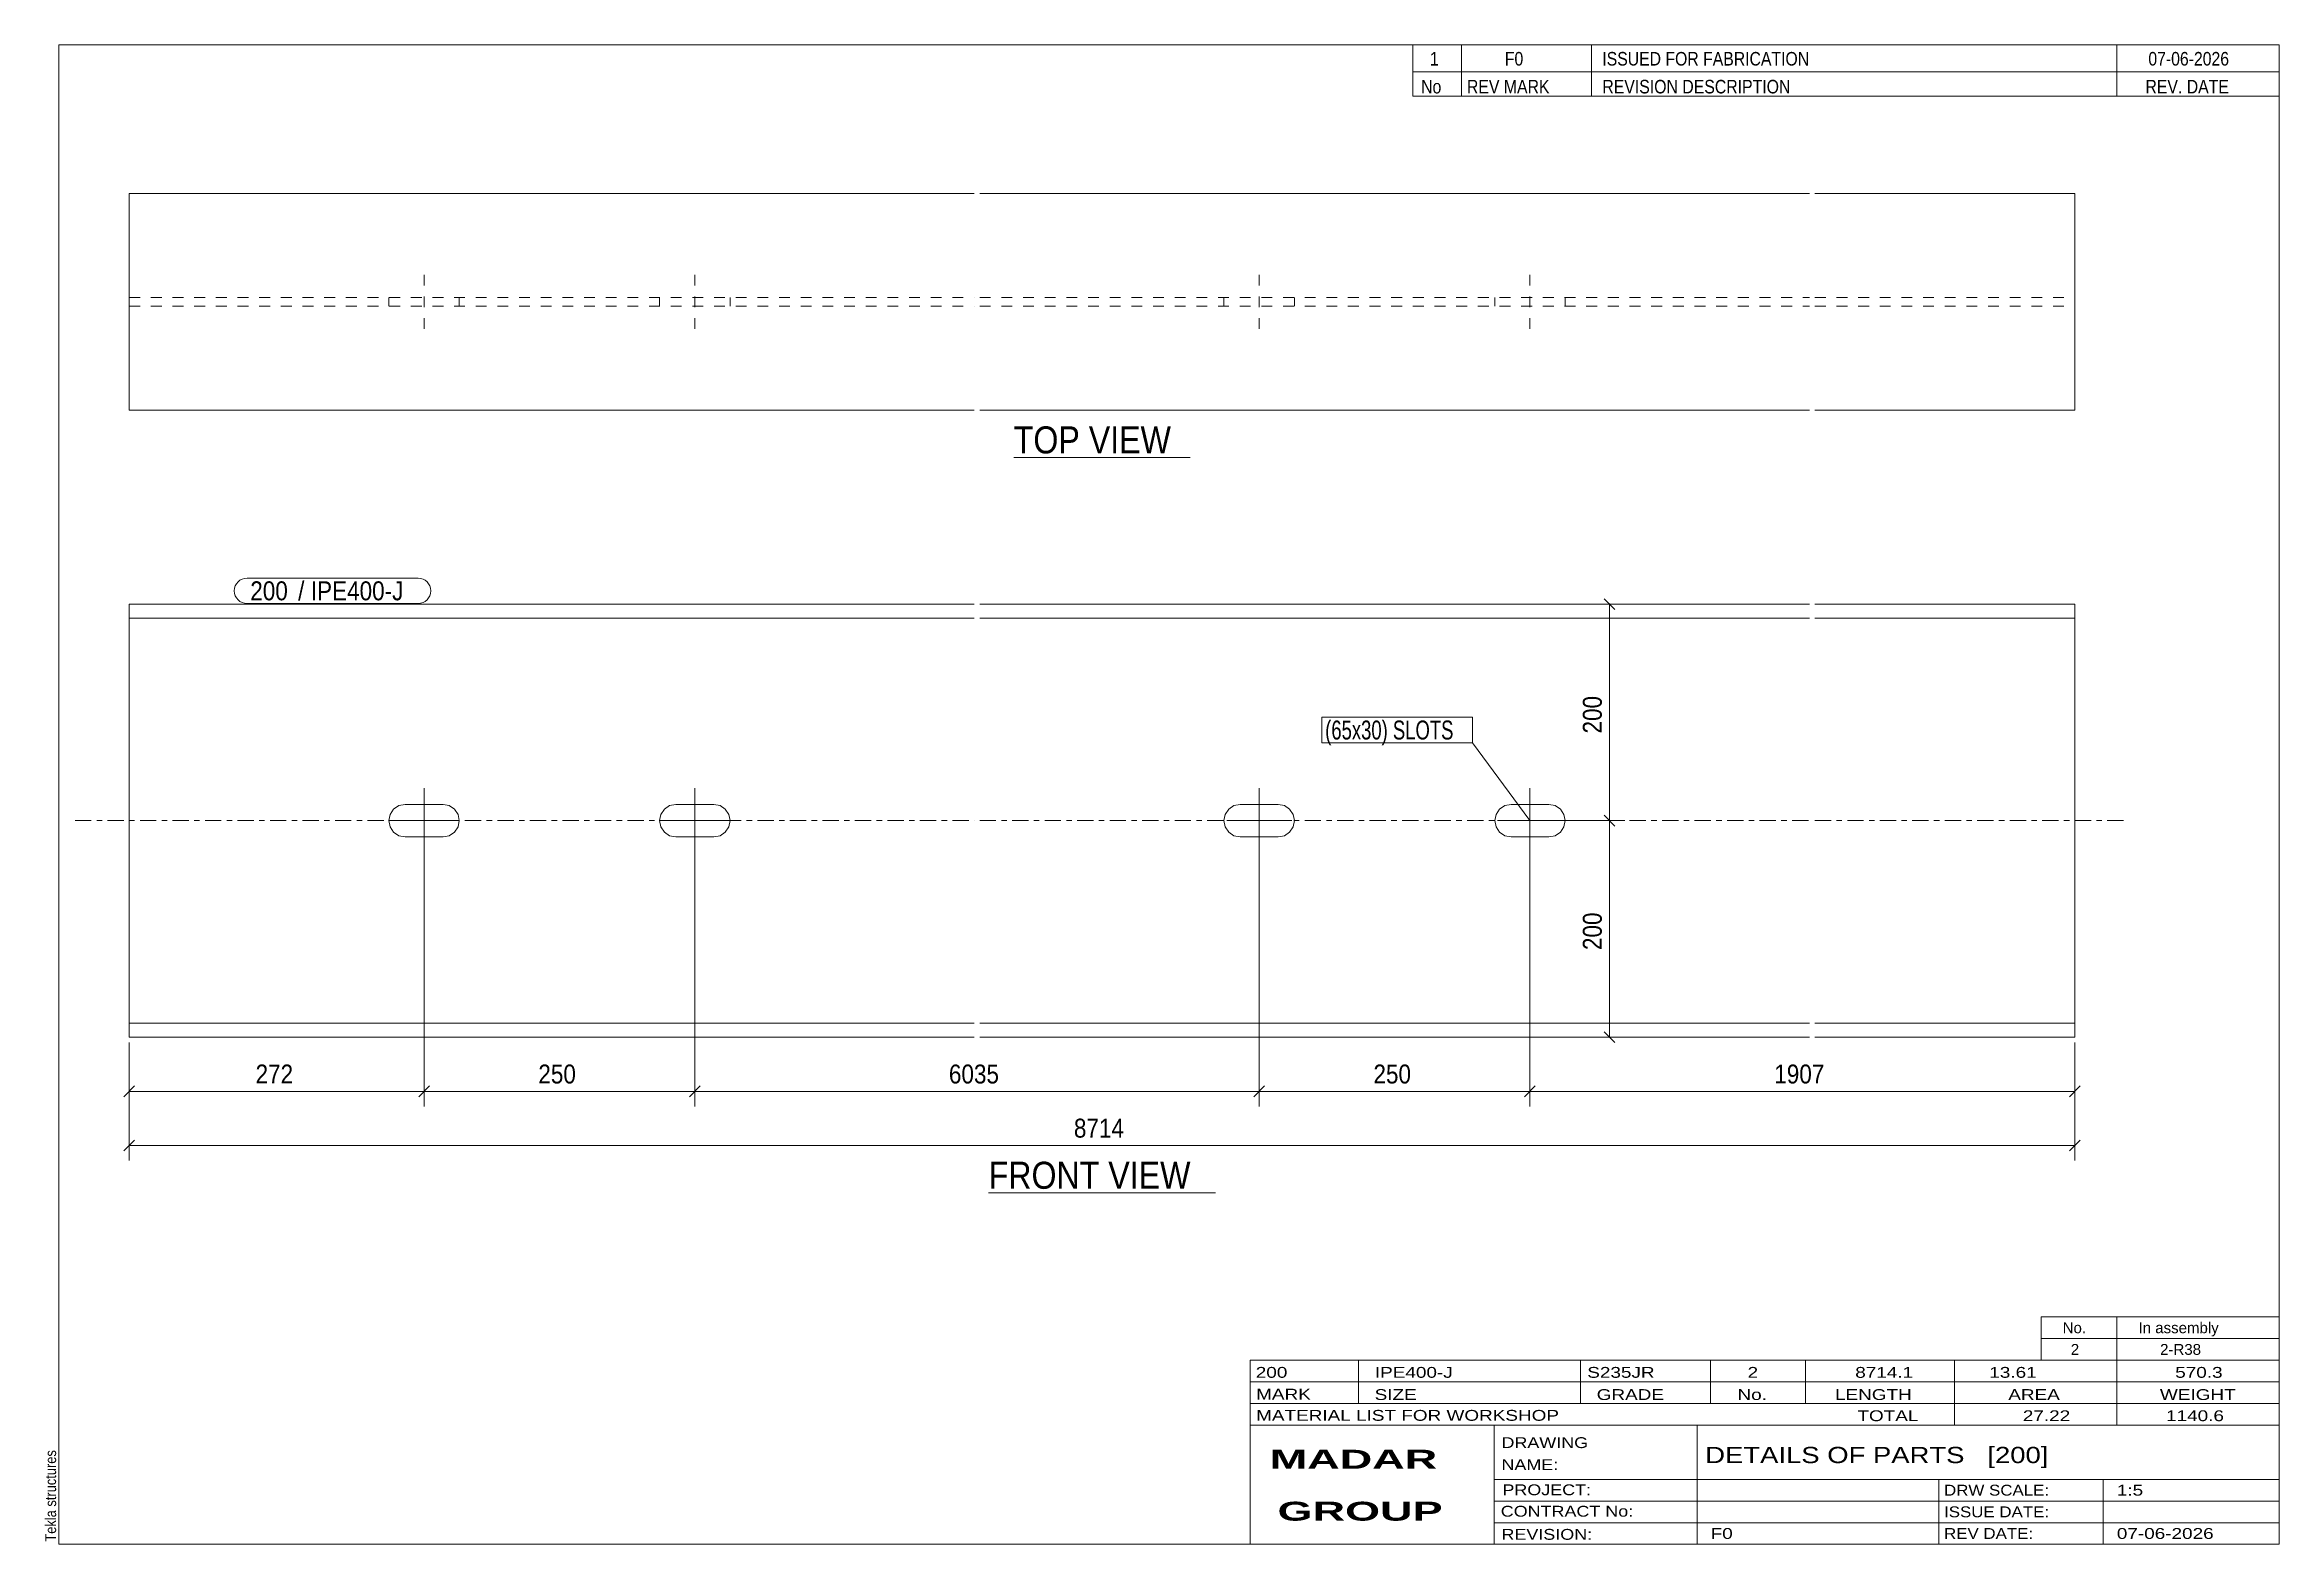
# Model space of a CAD drawing. Header units: millimetres. Extents: x 2 to 415, y 5 to 282.
import ezdxf

# ---------------------------------------------------------------- set-up
doc = ezdxf.new("R2010")
doc.units = ezdxf.units.MM
for name, pattern in [('XKITLINE00', [0]), ('XKITLINE02', [4, 2, -2]), ('XKITLINE03', [6, 3, -1, 1, -1])]:
    doc.linetypes.add(name, pattern=pattern)
for name, color, linetype, lineweight in [('Bolt', 3, 'Continuous', 0), ('BoltMark', 7, 'Continuous', 0), ('Dimensions', 7, 'Continuous', 0), ('DrawingSheet', 5, 'Continuous', 0), ('OtherObjectType', 7, 'Continuous', 0), ('Part', 2, 'Continuous', 0), ('PartMark', 7, 'Continuous', 0)]:
    doc.layers.add(name, color=color, linetype=linetype, lineweight=lineweight)
doc.styles.add('ARIAL', font='ARIAL.TTF')
doc.styles.add('ARIAL_BOLD', font='ARIALBD.TTF')
doc.styles.add('ARIAL_NARROW', font='ARIALN.TTF')

# ---------------------------------------------------------------- blocks, each defined once
blk = doc.blocks.new('*A1')
at = {"layer": 'Bolt', "color": 3, "linetype": 'XKITLINE00', "lineweight": 0}
for p, q in [((72.44, 144.67), (72.44, 132.67)), ((122.44, 144.67), (122.44, 132.67)), ((226.64, 144.67), (226.64, 132.67)), ((276.64, 144.67), (276.64, 132.67)), ((66.17, 139.81), (66.82, 140.79)), ((66.82, 140.79), (67.79, 141.44)), ((67.79, 141.44), (68.94, 141.67)), ((68.94, 141.67), (75.94, 141.67)), ((75.94, 141.67), (77.09, 141.44)), ((77.09, 141.44), (78.06, 140.79)), ((78.06, 140.79), (78.71, 139.81)), ((116.17, 139.81), (116.82, 140.79)), ((116.82, 140.79), (117.79, 141.44)), ((117.79, 141.44), (118.94, 141.67)), ((118.94, 141.67), (125.94, 141.67)), ((125.94, 141.67), (127.09, 141.44)), ((127.09, 141.44), (128.06, 140.79)), ((128.06, 140.79), (128.71, 139.81)), ((220.37, 139.81), (221.02, 140.79)), ((221.02, 140.79), (221.99, 141.44)), ((221.99, 141.44), (223.14, 141.67)), ((223.14, 141.67), (230.14, 141.67)), ((230.14, 141.67), (231.29, 141.44)), ((231.29, 141.44), (232.26, 140.79)), ((232.26, 140.79), (232.91, 139.81)), ((270.37, 139.81), (271.02, 140.79)), ((271.02, 140.79), (271.99, 141.44)), ((271.99, 141.44), (273.14, 141.67)), ((273.14, 141.67), (280.14, 141.67)), ((280.14, 141.67), (281.29, 141.44)), ((281.29, 141.44), (282.26, 140.79)), ((282.26, 140.79), (282.91, 139.81)), ((65.94, 138.67), (66.17, 139.81)), ((66.17, 137.52), (65.94, 138.67)), ((65.94, 138.67), (65.94, 138.67)), ((66.82, 136.54), (66.17, 137.52)), ((78.44, 138.67), (66.44, 138.67)), ((67.79, 135.89), (66.82, 136.54)), ((78.06, 136.54), (77.09, 135.89)), ((78.71, 137.52), (78.06, 136.54)), ((78.71, 139.81), (78.94, 138.67)), ((78.94, 138.67), (78.71, 137.52)), ((78.94, 138.67), (78.94, 138.67)), ((115.94, 138.67), (116.17, 139.81)), ((116.17, 137.52), (115.94, 138.67)), ((115.94, 138.67), (115.94, 138.67)), ((116.82, 136.54), (116.17, 137.52)), ((128.44, 138.67), (116.44, 138.67)), ((117.79, 135.89), (116.82, 136.54)), ((128.06, 136.54), (127.09, 135.89)), ((128.71, 137.52), (128.06, 136.54)), ((128.71, 139.81), (128.94, 138.67)), ((128.94, 138.67), (128.71, 137.52)), ((128.94, 138.67), (128.94, 138.67)), ((220.14, 138.67), (220.37, 139.81)), ((220.37, 137.52), (220.14, 138.67)), ((220.14, 138.67), (220.14, 138.67)), ((221.02, 136.54), (220.37, 137.52)), ((232.64, 138.67), (220.64, 138.67)), ((221.99, 135.89), (221.02, 136.54)), ((232.26, 136.54), (231.29, 135.89)), ((232.91, 137.52), (232.26, 136.54)), ((232.91, 139.81), (233.14, 138.67)), ((233.14, 138.67), (232.91, 137.52)), ((233.14, 138.67), (233.14, 138.67)), ((270.14, 138.67), (270.37, 139.81)), ((270.37, 137.52), (270.14, 138.67)), ((270.14, 138.67), (270.14, 138.67)), ((271.02, 136.54), (270.37, 137.52)), ((282.64, 138.67), (270.64, 138.67)), ((271.99, 135.89), (271.02, 136.54)), ((282.26, 136.54), (281.29, 135.89)), ((282.91, 137.52), (282.26, 136.54)), ((282.91, 139.81), (283.14, 138.67)), ((283.14, 138.67), (282.91, 137.52)), ((283.14, 138.67), (283.14, 138.67)), ((68.94, 135.67), (67.79, 135.89)), ((75.94, 135.67), (68.94, 135.67)), ((77.09, 135.89), (75.94, 135.67)), ((118.94, 135.67), (117.79, 135.89)), ((125.94, 135.67), (118.94, 135.67)), ((127.09, 135.89), (125.94, 135.67)), ((223.14, 135.67), (221.99, 135.89)), ((230.14, 135.67), (223.14, 135.67)), ((231.29, 135.89), (230.14, 135.67)), ((273.14, 135.67), (271.99, 135.89)), ((280.14, 135.67), (273.14, 135.67)), ((281.29, 135.89), (280.14, 135.67))]:
    blk.add_line(p, q, dxfattribs=at)
blk = doc.blocks.new('*A2')
at = {"layer": 'Part', "color": 2, "linetype": 'XKITLINE00', "lineweight": 0}
for p, q in [((18, 98.67), (18, 178.67)), ((174.04, 178.67), (18, 178.67)), ((328.24, 178.67), (175.04, 178.67)), ((377.24, 178.67), (329.24, 178.67)), ((377.24, 178.67), (377.24, 173.47)), ((174.04, 176.07), (18, 176.07)), ((328.24, 176.07), (175.04, 176.07)), ((377.24, 176.07), (329.24, 176.07)), ((377.24, 173.47), (377.24, 103.87)), ((377.24, 103.87), (377.24, 101.27)), ((174.04, 101.27), (18, 101.27)), ((328.24, 101.27), (175.04, 101.27)), ((377.24, 101.27), (329.24, 101.27)), ((377.24, 101.27), (377.24, 98.67)), ((174.04, 98.67), (18, 98.67)), ((328.24, 98.67), (175.04, 98.67)), ((377.24, 98.67), (329.24, 98.67))]:
    blk.add_line(p, q, dxfattribs=at)
at = {"layer": 'Part', "color": 7, "linetype": 'XKITLINE03', "lineweight": 0}
for p, q in [((8, 138.67), (174.04, 138.67)), ((175.04, 138.67), (328.24, 138.67)), ((329.24, 138.67), (387.24, 138.67))]:
    blk.add_line(p, q, dxfattribs=at)
at = {"layer": 'Part', "color": 7, "linetype": 'XKITLINE02', "lineweight": 0}
for p, q in [((377.24, 101.46), (377.24, 102.87)), ((377.24, 101.27), (377.24, 101.46))]:
    blk.add_line(p, q, dxfattribs=at)
blk = doc.blocks.new('*A3')
at = {"layer": 'Bolt', "color": 3, "linetype": 'XKITLINE02', "lineweight": 0}
for p, q in [((72.44, 229.5), (72.44, 239.5)), ((122.44, 229.5), (122.44, 239.5)), ((226.64, 229.5), (226.64, 239.5)), ((276.64, 229.5), (276.64, 239.5)), ((65.94, 235.3), (65.94, 233.7)), ((78.94, 235.3), (78.94, 233.7)), ((115.94, 235.3), (115.94, 233.7)), ((128.94, 235.3), (128.94, 233.7)), ((220.14, 235.3), (220.14, 233.7)), ((233.14, 235.3), (233.14, 233.7)), ((270.14, 235.3), (270.14, 233.7)), ((283.14, 235.3), (283.14, 233.7))]:
    blk.add_line(p, q, dxfattribs=at)
blk = doc.blocks.new('*A4')
at = {"layer": 'Part', "color": 2, "linetype": 'XKITLINE00', "lineweight": 0}
for p, q in [((174.04, 254.5), (18, 254.5)), ((18, 214.5), (18, 254.5)), ((328.24, 254.5), (175.04, 254.5)), ((377.24, 254.5), (329.24, 254.5)), ((377.24, 254.5), (377.24, 214.5)), ((174.04, 214.5), (18, 214.5)), ((328.24, 214.5), (175.04, 214.5)), ((377.24, 214.5), (329.24, 214.5))]:
    blk.add_line(p, q, dxfattribs=at)
at = {"layer": 'Part', "color": 7, "linetype": 'XKITLINE02', "lineweight": 0}
for p, q in [((18, 235.3), (174.04, 235.3)), ((175.04, 235.3), (328.24, 235.3)), ((329.24, 235.3), (377.24, 235.3)), ((18, 233.7), (174.04, 233.7)), ((175.04, 233.7), (328.24, 233.7)), ((329.24, 233.7), (377.24, 233.7))]:
    blk.add_line(p, q, dxfattribs=at)
blk = doc.blocks.new('*A5')
at = {"layer": 'DrawingSheet', "color": 5, "linetype": 'XKITLINE00', "lineweight": 0}
for p, q in [((415, 282), (5, 282)), ((5, 282), (5, 5)), ((415, 5), (415, 282)), ((5, 5), (415, 5))]:
    blk.add_line(p, q, dxfattribs=at)
at = {"layer": 'DrawingSheet', "color": 5, "style": 'ARIAL', "width": 0.85}
blk.add_text('Tekla structures', height=2, rotation=90, dxfattribs=at).set_placement((4.5, 5.5))
blk = doc.blocks.new('*A6')
at = {"layer": 'OtherObjectType', "color": 7, "linetype": 'XKITLINE00', "lineweight": 0}
for p, q in [((371, 47), (415, 47)), ((371, 43), (371, 47)), ((385, 43), (385, 47)), ((415, 43), (415, 47)), ((371, 43), (415, 43)), ((371, 39), (371, 43)), ((385, 39), (385, 43)), ((415, 39), (415, 43)), ((371, 39), (415, 39))]:
    blk.add_line(p, q, dxfattribs=at)
at = {"layer": 'OtherObjectType', "color": 7, "style": 'ARIAL_NARROW', "width": 1.211571}
for s, p in [('No.', (375, 44)), ('In assembly', (389, 44)), ('2', (376.5, 40)), ('2-R38', (392.99, 40))]:
    blk.add_text(s, height=2, dxfattribs=at).set_placement(p)
blk = doc.blocks.new('*A7')
at = {"layer": 'OtherObjectType', "color": 7, "linetype": 'XKITLINE00', "lineweight": 0}
for p, q in [((255, 282), (415, 282)), ((415, 282), (255, 282)), ((255, 282), (255, 277)), ((264, 282), (264, 277)), ((288, 282), (288, 277)), ((385, 282), (385, 277)), ((415, 282), (415, 277)), ((255, 277), (415, 277)), ((255, 277), (255, 272.5)), ((255, 277), (415, 277)), ((264, 277), (264, 272.5)), ((288, 277), (288, 272.5)), ((385, 277), (385, 272.5)), ((415, 277), (415, 272.5)), ((415, 272.5), (255, 272.5))]:
    blk.add_line(p, q, dxfattribs=at)
at = {"layer": 'OtherObjectType', "color": 7, "style": 'ARIAL_NARROW'}
for s, width, p in [('1', 1.017001, (258.16, 278.15)), ('F0', 1.017001, (272, 278.15)), ('ISSUED FOR FABRICATION', 1.017001, (290, 278.15)), ('07-06-2026', 1.017001, (390.82, 278.15)), ('No', 1.02, (256.54, 273)), ('REV MARK', 1.02, (265, 273)), ('REVISION DESCRIPTION', 1.02, (290, 273)), ('REV. DATE', 1.02, (390.28, 273))]:
    blk.add_text(s, height=2.5, dxfattribs=dict(at, width=width)).set_placement(p)
blk = doc.blocks.new('*A8')
at = {"layer": 'OtherObjectType', "color": 7, "linetype": 'XKITLINE00', "lineweight": 0}
for p, q in [((225, 39), (415, 39)), ((225, 39), (225, 35)), ((225, 39), (415, 39)), ((245, 35), (245, 39)), ((286, 35), (286, 39)), ((310, 35), (310, 39)), ((327.5, 35), (327.5, 39)), ((355, 35), (355, 39)), ((385, 35), (385, 39)), ((415, 35), (415, 39)), ((225, 35), (415, 35)), ((225, 35), (225, 5)), ((225, 35), (415, 35)), ((245, 31), (245, 35)), ((286, 31), (286, 35)), ((310, 31), (310, 35)), ((327.5, 31), (327.5, 35)), ((355, 31), (355, 35)), ((385, 31), (385, 35)), ((415, 31), (415, 35)), ((225, 31), (415, 31)), ((355, 27), (355, 31)), ((385, 27), (385, 31)), ((415, 27), (415, 31)), ((225, 27), (415, 27)), ((270, 21), (270, 27)), ((307.5, 17), (307.5, 27)), ((415, 21), (415, 27)), ((270, 21), (270, 5)), ((415, 17), (415, 21)), ((270, 17), (415, 17)), ((307.5, 5), (307.5, 17)), ((352.16, 13), (352.16, 17)), ((382.5, 5), (382.5, 17)), ((415, 13), (415, 17)), ((270, 13), (415, 13)), ((352.16, 5), (352.16, 13)), ((415, 9), (415, 13)), ((270, 9), (415, 9)), ((415, 5), (415, 9)), ((225, 5), (415, 5)), ((262.5, 5), (415, 5))]:
    blk.add_line(p, q, dxfattribs=at)
at = {"layer": 'OtherObjectType', "color": 7, "style": 'ARIAL_NARROW'}
for s, height, width, p in [('200', 2, 1.525501, (226.01, 35.76)), ('IPE400-J', 2, 1.525501, (248, 35.76)), ('S235JR', 2, 1.525501, (287.22, 35.76)), ('2', 2, 1.525501, (316.82, 35.76)), ('8714.1', 2, 1.525501, (336.7, 35.76)), ('13.61', 2, 1.525501, (361.45, 35.76)), ('570.3', 2, 1.525501, (395.78, 35.76)), ('MARK', 2, 1.525501, (226.08, 31.73)), ('SIZE', 2, 1.525501, (247.96, 31.66)), ('GRADE', 2, 1.525501, (288.96, 31.66)), ('No.', 2, 1.525501, (314.96, 31.66)), ('LENGTH', 2, 1.525501, (332.96, 31.66)), ('AREA', 2, 1.525501, (364.96, 31.66)), ('WEIGHT', 2, 1.525501, (392.96, 31.66)), ('MATERIAL LIST FOR WORKSHOP', 2, 1.525501, (226.08, 27.82)), ('TOTAL', 2, 1.525501, (337.1, 27.75)), ('27.22', 2, 1.525501, (367.64, 27.75)), ('1140.6', 2, 1.525501, (394.09, 27.75)), ('DRAWING', 2, 1.445, (271.38, 22.78)), ('NAME:', 2, 1.445, (271.38, 18.72)), ('DETAILS OF PARTS   [200]', 3, 1.474651, (309, 20)), ('PROJECT:', 2, 1.445, (271.55, 14.07)), ('DRW SCALE:', 2, 1.36, (353.1, 14)), ('1:5', 2, 1.525501, (385, 14)), ('CONTRACT No:', 2, 1.445, (271.25, 10.11)), ('ISSUE DATE:', 2, 1.36, (353.1, 10)), ('REVISION:', 2, 1.445, (271.38, 5.84)), ('F0', 2, 1.525501, (310, 6)), ('REV DATE:', 2, 1.36, (353.1, 6)), ('07-06-2026', 2, 1.525501, (385, 6))]:
    blk.add_text(s, height=height, dxfattribs=dict(at, width=width)).set_placement(p)
at = {"layer": 'OtherObjectType', "color": 1, "style": 'ARIAL_BOLD', "width": 1.7}
for s, p in [('MADAR ', (228.58, 18.97)), ('GROUP', (230.03, 9.37))]:
    blk.add_text(s, height=3.5, dxfattribs=at).set_placement(p)
blk = doc.blocks.new('*A9')
at = {"layer": 'Dimensions', "color": 7, "linetype": 'XKITLINE00', "lineweight": 0}
for p, q in [((277.64, 138.67), (294.15, 138.67)), ((290.36, 139.66), (292.34, 137.68)), ((291.35, 98.67), (291.35, 138.67)), ((290.36, 99.66), (292.34, 97.68)), ((277.64, 98.67), (294.15, 98.67))]:
    blk.add_line(p, q, dxfattribs=at)
at = {"layer": 'Dimensions', "color": 3}
for p in [(291.35, 138.67), (291.35, 98.67)]:
    blk.add_point(p, dxfattribs=at)
at = {"layer": 'Dimensions', "color": 3, "style": 'ARIAL', "width": 0.85}
blk.add_text('200', height=3.5, rotation=90.0002, dxfattribs=at).set_placement((289.9, 114.77))
blk = doc.blocks.new('*A10')
at = {"layer": 'Dimensions', "color": 7, "linetype": 'XKITLINE00', "lineweight": 0}
for p, q in [((277.64, 178.67), (294.15, 178.67)), ((290.36, 179.66), (292.34, 177.68)), ((291.35, 138.67), (291.35, 178.67)), ((277.64, 138.67), (294.15, 138.67)), ((290.36, 139.66), (292.34, 137.68))]:
    blk.add_line(p, q, dxfattribs=at)
at = {"layer": 'Dimensions', "color": 3}
for p in [(291.35, 178.67), (291.35, 138.67)]:
    blk.add_point(p, dxfattribs=at)
at = {"layer": 'Dimensions', "color": 3, "style": 'ARIAL', "width": 0.85}
blk.add_text('200', height=3.5, rotation=90.0002, dxfattribs=at).set_placement((289.9, 154.77))
blk = doc.blocks.new('*A11')
at = {"layer": 'Dimensions', "color": 7, "linetype": 'XKITLINE00', "lineweight": 0}
for p, q in [((18, 97.67), (18, 75.87)), ((377.24, 97.67), (377.24, 75.87)), ((18.99, 79.66), (17.01, 77.68)), ((18, 78.67), (377.24, 78.67)), ((378.23, 79.66), (376.25, 77.68))]:
    blk.add_line(p, q, dxfattribs=at)
at = {"layer": 'Dimensions', "color": 3}
for p in [(18, 78.67), (377.24, 78.67)]:
    blk.add_point(p, dxfattribs=at)
at = {"layer": 'Dimensions', "color": 3, "style": 'ARIAL', "width": 0.85}
blk.add_text('8714', height=3.5, dxfattribs=at).set_placement((192.43, 80.12))
blk = doc.blocks.new('*A12')
at = {"layer": 'Dimensions', "color": 7, "linetype": 'XKITLINE00', "lineweight": 0}
for p, q in [((72.44, 137.67), (72.44, 85.87)), ((18, 97.67), (18, 85.87)), ((18.99, 89.66), (17.01, 87.68)), ((18, 88.67), (72.44, 88.67)), ((73.43, 89.66), (71.45, 87.68))]:
    blk.add_line(p, q, dxfattribs=at)
at = {"layer": 'Dimensions', "color": 3}
for p in [(18, 88.67), (72.44, 88.67)]:
    blk.add_point(p, dxfattribs=at)
at = {"layer": 'Dimensions', "color": 3, "style": 'ARIAL', "width": 0.85}
blk.add_text('272', height=3.5, dxfattribs=at).set_placement((41.33, 90.12))
blk = doc.blocks.new('*A13')
at = {"layer": 'Dimensions', "color": 7, "linetype": 'XKITLINE00', "lineweight": 0}
for p, q in [((72.44, 137.67), (72.44, 85.87)), ((122.44, 137.67), (122.44, 85.87)), ((73.43, 89.66), (71.45, 87.68)), ((72.44, 88.67), (122.44, 88.67)), ((123.43, 89.66), (121.45, 87.68))]:
    blk.add_line(p, q, dxfattribs=at)
at = {"layer": 'Dimensions', "color": 3}
for p in [(72.44, 88.67), (122.44, 88.67)]:
    blk.add_point(p, dxfattribs=at)
at = {"layer": 'Dimensions', "color": 3, "style": 'ARIAL', "width": 0.85}
blk.add_text('250', height=3.5, dxfattribs=at).set_placement((93.54, 90.12))
blk = doc.blocks.new('*A14')
at = {"layer": 'Dimensions', "color": 7, "linetype": 'XKITLINE00', "lineweight": 0}
for p, q in [((122.44, 137.67), (122.44, 85.87)), ((226.64, 137.67), (226.64, 85.87)), ((123.43, 89.66), (121.45, 87.68)), ((122.44, 88.67), (226.64, 88.67)), ((227.63, 89.66), (225.65, 87.68))]:
    blk.add_line(p, q, dxfattribs=at)
at = {"layer": 'Dimensions', "color": 3}
for p in [(122.44, 88.67), (226.64, 88.67)]:
    blk.add_point(p, dxfattribs=at)
at = {"layer": 'Dimensions', "color": 3, "style": 'ARIAL', "width": 0.85}
blk.add_text('6035', height=3.5, dxfattribs=at).set_placement((169.35, 90.12))
blk = doc.blocks.new('*A15')
at = {"layer": 'Dimensions', "color": 7, "linetype": 'XKITLINE00', "lineweight": 0}
for p, q in [((226.64, 137.67), (226.64, 85.87)), ((276.64, 137.67), (276.64, 85.87)), ((227.63, 89.66), (225.65, 87.68)), ((226.64, 88.67), (276.64, 88.67)), ((277.63, 89.66), (275.65, 87.68))]:
    blk.add_line(p, q, dxfattribs=at)
at = {"layer": 'Dimensions', "color": 3}
for p in [(226.64, 88.67), (276.64, 88.67)]:
    blk.add_point(p, dxfattribs=at)
at = {"layer": 'Dimensions', "color": 3, "style": 'ARIAL', "width": 0.85}
blk.add_text('250', height=3.5, dxfattribs=at).set_placement((247.74, 90.12))
blk = doc.blocks.new('*A16')
at = {"layer": 'Dimensions', "color": 7, "linetype": 'XKITLINE00', "lineweight": 0}
for p, q in [((276.64, 137.67), (276.64, 85.87)), ((377.24, 97.67), (377.24, 85.87)), ((277.63, 89.66), (275.65, 87.68)), ((276.64, 88.67), (377.24, 88.67)), ((378.23, 89.66), (376.25, 87.68))]:
    blk.add_line(p, q, dxfattribs=at)
at = {"layer": 'Dimensions', "color": 3}
for p in [(276.64, 88.67), (377.24, 88.67)]:
    blk.add_point(p, dxfattribs=at)
at = {"layer": 'Dimensions', "color": 3, "style": 'ARIAL', "width": 0.85}
blk.add_text('1907', height=3.5, dxfattribs=at).set_placement((321.75, 90.12))
blk = doc.blocks.new('*A17')
at = {"layer": 'BoltMark', "color": 7, "linetype": 'XKITLINE00', "lineweight": 0}
for p, q in [((238.23, 157.76), (266.02, 157.76)), ((238.23, 153.06), (238.23, 157.76)), ((266.02, 153.06), (266.02, 157.76)), ((238.23, 153.06), (266.02, 153.06)), ((276.64, 138.67), (266.02, 153.06))]:
    blk.add_line(p, q, dxfattribs=at)
at = {"layer": 'BoltMark', "color": 3, "style": 'ARIAL_NARROW', "width": 0.85}
blk.add_text('(65x30) SLOTS', height=3.5, dxfattribs=at).set_placement((238.83, 153.66))
blk = doc.blocks.new('*A18')
at = {"layer": 'PartMark', "color": 7, "linetype": 'XKITLINE00', "lineweight": 0}
for p, q in [((39.75, 183.47), (71.34, 183.47)), ((39.75, 178.77), (71.34, 178.77))]:
    blk.add_line(p, q, dxfattribs=at)
for centre, start, end in [((39.75, 181.12), 90, 270), ((71.34, 181.12), 270, 90)]:
    blk.add_arc(centre, 2.35, start, end, dxfattribs=at)
at = {"layer": 'PartMark', "color": 1, "style": 'ARIAL', "width": 0.85}
blk.add_text('200', height=3.5, dxfattribs=at).set_placement((40.35, 179.37))
at = {"layer": 'PartMark', "color": 3, "style": 'ARIAL', "width": 0.85}
for s, p in [('/', (49.19, 179.37)), ('IPE400-J', (51.53, 179.37))]:
    blk.add_text(s, height=3.5, dxfattribs=at).set_placement(p)
blk = doc.blocks.new('*A19')
at = {"layer": 'OtherObjectType', "color": 7, "linetype": 'XKITLINE00', "lineweight": 0}
blk.add_line((176.69, 69.92), (218.55, 69.92), dxfattribs=at)
at = {"layer": 'OtherObjectType', "color": 3, "style": 'ARIAL', "width": 0.85}
blk.add_text('FRONT VIEW', height=5, dxfattribs=at).set_placement((176.69, 70.67))
blk = doc.blocks.new('*A20')
at = {"layer": 'OtherObjectType', "color": 7, "linetype": 'XKITLINE00', "lineweight": 0}
blk.add_line((181.32, 205.75), (213.92, 205.75), dxfattribs=at)
at = {"layer": 'OtherObjectType', "color": 3, "style": 'ARIAL', "width": 0.85}
blk.add_text('TOP VIEW', height=5, dxfattribs=at).set_placement((181.32, 206.5))

msp = doc.modelspace()

# ---------------------------------------------------------------- block references
at = {"lineweight": 0}
for name in ['*A5', '*A7', '*A4', '*A3', '*A20', '*A18', '*A2', '*A10', '*A17', '*A1', '*A12', '*A13', '*A14', '*A15', '*A16', '*A9', '*A11', '*A19', '*A6', '*A8']:
    msp.add_blockref(name, (0, 0), dxfattribs=at)

doc.saveas('drawing.dxf')
